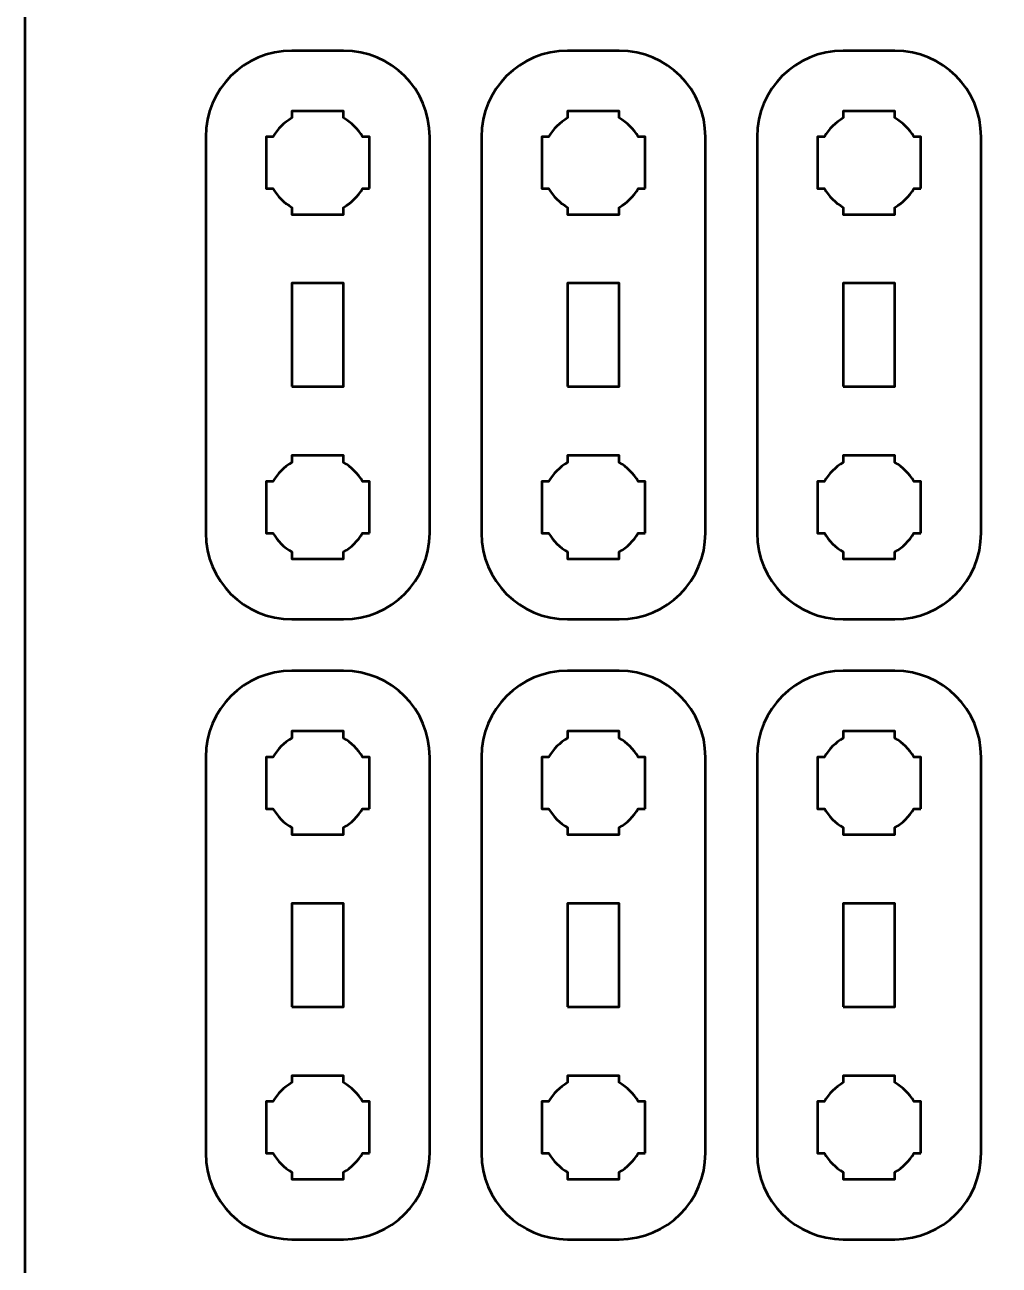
# Model space of a CAD drawing. Header units: centimetres. Extents: x -21 to 0, y -29.7 to 0.
# Drawn here: x -21 to -15.34, y -14.95 to -7.75 of the extents above; entities that cross this region are included whole.
import ezdxf

# ---------------------------------------------------------------- set-up
doc = ezdxf.new("R2010")
doc.units = ezdxf.units.CM
doc.header["$MEASUREMENT"] = 0
doc.layers.add('Layer 1', color=7, linetype='Continuous')

msp = doc.modelspace()

# ---------------------------------------------------------------- linework, layer by layer
at = {"layer": 'Layer 1', "color": 1, "lineweight": 53}
msp.add_open_spline([(-21.00003, -29.19995), (-21.00003, -29.19995), (-21.00003, -5.89992), (-21.00003, -5.89992), (-21.00003, -5.89992), (-21.00003, -5.81709), (-20.93286, -5.74992), (-20.85003, -5.74992), (-20.85003, -5.74992), (-20.7672, -5.74992), (-20.70003, -5.68275), (-20.70003, -5.59992), (-20.70003, -5.59992), (-20.70003, -5.51709), (-20.7672, -5.44992), (-20.85003, -5.44992), (-20.85003, -5.44992), (-20.93286, -5.44992), (-21.00003, -5.38275), (-21.00003, -5.29992), (-21.00003, -5.29992), (-21.00003, -5.21709), (-20.93286, -5.14992), (-20.85003, -5.14992), (-20.85003, -5.14992), (-20.7672, -5.14992), (-20.70003, -5.08275), (-20.70003, -4.99992), (-20.70003, -4.99992), (-20.70003, -4.91709), (-20.7672, -4.84992), (-20.85003, -4.84992), (-20.85003, -4.84992), (-20.93286, -4.84992), (-21.00003, -4.78275), (-21.00003, -4.69992), (-21.00003, -4.69992), (-21.00003, -4.61709), (-20.93286, -4.54992), (-20.85003, -4.54992), (-20.85003, -4.54992), (-20.7672, -4.54992), (-20.70003, -4.48275), (-20.70003, -4.39992), (-20.70003, -4.39992), (-20.70003, -4.31709), (-20.7672, -4.24992), (-20.85003, -4.24992), (-20.85003, -4.24992), (-20.93286, -4.24992), (-21.00003, -4.18275), (-21.00003, -4.09992), (-21.00003, -4.09992), (-21.00003, -4.01709), (-20.93286, -3.94992), (-20.85003, -3.94992), (-20.85003, -3.94992), (-20.7672, -3.94992), (-20.70003, -3.88275), (-20.70003, -3.79992), (-20.70003, -3.79992), (-20.70003, -3.71709), (-20.7672, -3.64992), (-20.85003, -3.64992), (-20.85003, -3.64992), (-20.93286, -3.64992), (-21.00003, -3.58275), (-21.00003, -3.49992), (-21.00003, -3.49992), (-21.00003, -3.41709), (-20.93286, -3.34992), (-20.85003, -3.34992), (-20.85003, -3.34992), (-20.7672, -3.34992), (-20.70003, -3.28275), (-20.70003, -3.19992), (-20.70003, -3.19992), (-20.70003, -3.11709), (-20.7672, -3.04992), (-20.85003, -3.04992), (-20.85003, -3.04992), (-20.93286, -3.04992), (-21.00003, -2.98275), (-21.00003, -2.89992), (-21.00003, -2.89992), (-21.00003, -2.81709), (-20.93286, -2.74992), (-20.85003, -2.74992), (-20.85003, -2.74992), (-20.7672, -2.74992), (-20.70003, -2.68275), (-20.70003, -2.59992), (-20.70003, -2.59992), (-20.70003, -2.51709), (-20.7672, -2.44992), (-20.85003, -2.44992), (-20.85003, -2.44992), (-20.93286, -2.44992), (-21.00003, -2.38275), (-21.00003, -2.29992), (-21.00003, -2.29992), (-21.00003, -2.21709), (-20.93286, -2.14992), (-20.85003, -2.14992), (-20.85003, -2.14992), (-20.7672, -2.14992), (-20.70003, -2.08275), (-20.70003, -1.99992), (-20.70003, -1.99992), (-20.70003, -1.91709), (-20.7672, -1.84992), (-20.85003, -1.84992), (-20.85003, -1.84992), (-20.93286, -1.84992), (-21.00003, -1.78275), (-21.00003, -1.69992), (-21.00003, -1.69992), (-21.00003, -1.61709), (-20.93286, -1.54992), (-20.85003, -1.54992), (-20.85003, -1.54992), (-20.7672, -1.54992), (-20.70003, -1.48275), (-20.70003, -1.39992), (-20.70003, -1.39992), (-20.70003, -1.31709), (-20.7672, -1.24992), (-20.85003, -1.24992), (-20.85003, -1.24992), (-20.93286, -1.24992), (-21.00003, -1.18275), (-21.00003, -1.09992), (-21.00003, -1.09992), (-21.00003, -1.09992), (-21.00003, -0.49992), (-21.00003, -0.49992), (-21.00003, -0.49992), (-21.00003, -0.22295), (-20.77694, 0.00004), (-20.49994, 0.00004), (-20.49994, 0.00004), (-20.49994, 0.00004), (-0.50008, 0.00004), (-0.50008, 0.00004), (-0.50008, 0.00004), (-0.22294, 0.00004), (0.00002, -0.22295), (0.00002, -0.49992), (0.00002, -0.49992), (0.00002, -0.49992), (0.00002, -29.19995), (0.00002, -29.19995), (0.00002, -29.19995), (0.00002, -29.47695), (-0.22294, -29.70004), (-0.50008, -29.70004), (-0.50008, -29.70004), (-0.50008, -29.70004), (-20.49994, -29.70004), (-20.49994, -29.70004), (-20.49994, -29.70004), (-20.77694, -29.70004), (-21.00003, -29.47695), (-21.00003, -29.19995)], degree=3, knots=[0, 0, 0, 0, 0.0243902, 0.0243902, 0.0243902, 0.0243902, 0.0487805, 0.0487805, 0.0487805, 0.0487805, 0.0731707, 0.0731707, 0.0731707, 0.0731707, 0.097561, 0.097561, 0.097561, 0.097561, 0.1219512, 0.1219512, 0.1219512, 0.1219512, 0.1463415, 0.1463415, 0.1463415, 0.1463415, 0.1707317, 0.1707317, 0.1707317, 0.1707317, 0.195122, 0.195122, 0.195122, 0.195122, 0.2195122, 0.2195122, 0.2195122, 0.2195122, 0.2439024, 0.2439024, 0.2439024, 0.2439024, 0.2682927, 0.2682927, 0.2682927, 0.2682927, 0.2926829, 0.2926829, 0.2926829, 0.2926829, 0.3170732, 0.3170732, 0.3170732, 0.3170732, 0.3414634, 0.3414634, 0.3414634, 0.3414634, 0.3658537, 0.3658537, 0.3658537, 0.3658537, 0.3902439, 0.3902439, 0.3902439, 0.3902439, 0.4146341, 0.4146341, 0.4146341, 0.4146341, 0.4390244, 0.4390244, 0.4390244, 0.4390244, 0.4634146, 0.4634146, 0.4634146, 0.4634146, 0.4878049, 0.4878049, 0.4878049, 0.4878049, 0.5121951, 0.5121951, 0.5121951, 0.5121951, 0.5365854, 0.5365854, 0.5365854, 0.5365854, 0.5609756, 0.5609756, 0.5609756, 0.5609756, 0.5853659, 0.5853659, 0.5853659, 0.5853659, 0.6097561, 0.6097561, 0.6097561, 0.6097561, 0.6341463, 0.6341463, 0.6341463, 0.6341463, 0.6585366, 0.6585366, 0.6585366, 0.6585366, 0.6829268, 0.6829268, 0.6829268, 0.6829268, 0.7073171, 0.7073171, 0.7073171, 0.7073171, 0.7317073, 0.7317073, 0.7317073, 0.7317073, 0.7560976, 0.7560976, 0.7560976, 0.7560976, 0.7804878, 0.7804878, 0.7804878, 0.7804878, 0.804878, 0.804878, 0.804878, 0.804878, 0.8292683, 0.8292683, 0.8292683, 0.8292683, 0.8536585, 0.8536585, 0.8536585, 0.8536585, 0.8780488, 0.8780488, 0.8780488, 0.8780488, 0.902439, 0.902439, 0.902439, 0.902439, 0.9268293, 0.9268293, 0.9268293, 0.9268293, 0.9512195, 0.9512195, 0.9512195, 0.9512195, 0.9756098, 0.9756098, 0.9756098, 0.9756098, 1, 1, 1, 1], dxfattribs=at)
at = {"layer": 'Layer 1', "color": 3, "lineweight": 53}
for points in [[(-19.95001, -10.69994), (-19.95001, -10.69994), (-19.95001, -8.40007), (-19.95001, -8.40007), (-19.95001, -8.40007), (-19.95001, -8.12293), (-19.72692, -7.89997), (-19.44992, -7.89997), (-19.44992, -7.89997), (-19.44992, -7.89997), (-19.14991, -7.89997), (-19.14991, -7.89997), (-19.14991, -7.89997), (-18.87295, -7.89997), (-18.64999, -8.12293), (-18.64999, -8.40007), (-18.64999, -8.40007), (-18.64999, -8.40007), (-18.64999, -10.69994), (-18.64999, -10.69994), (-18.64999, -10.69994), (-18.64999, -10.97694), (-18.87295, -11.20003), (-19.14991, -11.20003), (-19.14991, -11.20003), (-19.14991, -11.20003), (-19.44992, -11.20003), (-19.44992, -11.20003), (-19.44992, -11.20003), (-19.72692, -11.20003), (-19.95001, -10.97694), (-19.95001, -10.69994)], [(-18.35001, -10.69994), (-18.35001, -10.69994), (-18.35001, -8.40007), (-18.35001, -8.40007), (-18.35001, -8.40007), (-18.35001, -8.12293), (-18.12692, -7.89997), (-17.84992, -7.89997), (-17.84992, -7.89997), (-17.84992, -7.89997), (-17.54991, -7.89997), (-17.54991, -7.89997), (-17.54991, -7.89997), (-17.27295, -7.89997), (-17.04999, -8.12293), (-17.04999, -8.40007), (-17.04999, -8.40007), (-17.04999, -8.40007), (-17.04999, -10.69994), (-17.04999, -10.69994), (-17.04999, -10.69994), (-17.04999, -10.97694), (-17.27295, -11.20003), (-17.54991, -11.20003), (-17.54991, -11.20003), (-17.54991, -11.20003), (-17.84992, -11.20003), (-17.84992, -11.20003), (-17.84992, -11.20003), (-18.12692, -11.20003), (-18.35001, -10.97694), (-18.35001, -10.69994)], [(-16.75001, -10.69994), (-16.75001, -10.69994), (-16.75001, -8.40007), (-16.75001, -8.40007), (-16.75001, -8.40007), (-16.75001, -8.12293), (-16.52692, -7.89997), (-16.24992, -7.89997), (-16.24992, -7.89997), (-16.24992, -7.89997), (-15.94991, -7.89997), (-15.94991, -7.89997), (-15.94991, -7.89997), (-15.67295, -7.89997), (-15.44999, -8.12293), (-15.44999, -8.40007), (-15.44999, -8.40007), (-15.44999, -8.40007), (-15.44999, -10.69994), (-15.44999, -10.69994), (-15.44999, -10.69994), (-15.44999, -10.97694), (-15.67295, -11.20003), (-15.94991, -11.20003), (-15.94991, -11.20003), (-15.94991, -11.20003), (-16.24992, -11.20003), (-16.24992, -11.20003), (-16.24992, -11.20003), (-16.52692, -11.20003), (-16.75001, -10.97694), (-16.75001, -10.69994)], [(-19.95001, -14.29994), (-19.95001, -14.29994), (-19.95001, -12.00007), (-19.95001, -12.00007), (-19.95001, -12.00007), (-19.95001, -11.72293), (-19.72692, -11.49997), (-19.44992, -11.49997), (-19.44992, -11.49997), (-19.44992, -11.49997), (-19.14991, -11.49997), (-19.14991, -11.49997), (-19.14991, -11.49997), (-18.87295, -11.49997), (-18.64999, -11.72293), (-18.64999, -12.00007), (-18.64999, -12.00007), (-18.64999, -12.00007), (-18.64999, -14.29994), (-18.64999, -14.29994), (-18.64999, -14.29994), (-18.64999, -14.57694), (-18.87295, -14.80003), (-19.14991, -14.80003), (-19.14991, -14.80003), (-19.14991, -14.80003), (-19.44992, -14.80003), (-19.44992, -14.80003), (-19.44992, -14.80003), (-19.72692, -14.80003), (-19.95001, -14.57694), (-19.95001, -14.29994)], [(-18.35001, -14.29994), (-18.35001, -14.29994), (-18.35001, -12.00007), (-18.35001, -12.00007), (-18.35001, -12.00007), (-18.35001, -11.72293), (-18.12692, -11.49997), (-17.84992, -11.49997), (-17.84992, -11.49997), (-17.84992, -11.49997), (-17.54991, -11.49997), (-17.54991, -11.49997), (-17.54991, -11.49997), (-17.27295, -11.49997), (-17.04999, -11.72293), (-17.04999, -12.00007), (-17.04999, -12.00007), (-17.04999, -12.00007), (-17.04999, -14.29994), (-17.04999, -14.29994), (-17.04999, -14.29994), (-17.04999, -14.57694), (-17.27295, -14.80003), (-17.54991, -14.80003), (-17.54991, -14.80003), (-17.54991, -14.80003), (-17.84992, -14.80003), (-17.84992, -14.80003), (-17.84992, -14.80003), (-18.12692, -14.80003), (-18.35001, -14.57694), (-18.35001, -14.29994)], [(-16.75001, -14.29994), (-16.75001, -14.29994), (-16.75001, -12.00007), (-16.75001, -12.00007), (-16.75001, -12.00007), (-16.75001, -11.72293), (-16.52692, -11.49997), (-16.24992, -11.49997), (-16.24992, -11.49997), (-16.24992, -11.49997), (-15.94991, -11.49997), (-15.94991, -11.49997), (-15.94991, -11.49997), (-15.67295, -11.49997), (-15.44999, -11.72293), (-15.44999, -12.00007), (-15.44999, -12.00007), (-15.44999, -12.00007), (-15.44999, -14.29994), (-15.44999, -14.29994), (-15.44999, -14.29994), (-15.44999, -14.57694), (-15.67295, -14.80003), (-15.94991, -14.80003), (-15.94991, -14.80003), (-15.94991, -14.80003), (-16.24992, -14.80003), (-16.24992, -14.80003), (-16.24992, -14.80003), (-16.52692, -14.80003), (-16.75001, -14.57694), (-16.75001, -14.29994)]]:
    msp.add_open_spline(points, degree=3, knots=[0, 0, 0, 0, 0.125, 0.125, 0.125, 0.125, 0.25, 0.25, 0.25, 0.25, 0.375, 0.375, 0.375, 0.375, 0.5, 0.5, 0.5, 0.5, 0.625, 0.625, 0.625, 0.625, 0.75, 0.75, 0.75, 0.75, 0.875, 0.875, 0.875, 0.875, 1, 1, 1, 1], dxfattribs=at)
at = {"layer": 'Layer 1', "lineweight": 53}
for points, knots in [([(-18.99998, -8.7), (-18.99998, -8.7), (-19.04009, -8.7), (-19.04009, -8.7), (-19.04009, -8.7), (-19.06641, -8.74548), (-19.10444, -8.78351), (-19.14991, -8.80982), (-19.14991, -8.80982), (-19.14991, -8.80982), (-19.14991, -8.84993), (-19.14991, -8.84993), (-19.14991, -8.84993), (-19.14991, -8.84993), (-19.29999, -8.84993), (-19.29999, -8.84993), (-19.29999, -8.84993), (-19.29999, -8.84993), (-19.44992, -8.84993), (-19.44992, -8.84993), (-19.44992, -8.84993), (-19.44992, -8.84993), (-19.44992, -8.80982), (-19.44992, -8.80982), (-19.44992, -8.80982), (-19.49553, -8.78351), (-19.53345, -8.74548), (-19.55977, -8.7), (-19.55977, -8.7), (-19.55977, -8.7), (-19.59999, -8.7), (-19.59999, -8.7), (-19.59999, -8.7), (-19.59999, -8.7), (-19.59999, -8.54993), (-19.59999, -8.54993), (-19.59999, -8.54993), (-19.59999, -8.54993), (-19.59999, -8.4), (-19.59999, -8.4), (-19.59999, -8.4), (-19.59999, -8.4), (-19.55977, -8.4), (-19.55977, -8.4), (-19.55977, -8.4), (-19.53345, -8.35453), (-19.49553, -8.3165), (-19.44992, -8.29018), (-19.44992, -8.29018), (-19.44992, -8.29018), (-19.44992, -8.24993), (-19.44992, -8.24993), (-19.44992, -8.24993), (-19.44992, -8.24993), (-19.29999, -8.24993), (-19.29999, -8.24993), (-19.29999, -8.24993), (-19.29999, -8.24993), (-19.14991, -8.24993), (-19.14991, -8.24993), (-19.14991, -8.24993), (-19.14991, -8.24993), (-19.14991, -8.29018), (-19.14991, -8.29018), (-19.14991, -8.29018), (-19.10444, -8.3165), (-19.06641, -8.35453), (-19.04009, -8.4), (-19.04009, -8.4), (-19.04009, -8.4), (-18.99998, -8.4), (-18.99998, -8.4), (-18.99998, -8.4), (-18.99998, -8.4), (-18.99998, -8.54993), (-18.99998, -8.54993), (-18.99998, -8.54993), (-18.99998, -8.54993), (-18.99998, -8.7), (-18.99998, -8.7)], [0, 0, 0, 0, 0.05, 0.05, 0.05, 0.05, 0.1, 0.1, 0.1, 0.1, 0.15, 0.15, 0.15, 0.15, 0.2, 0.2, 0.2, 0.2, 0.25, 0.25, 0.25, 0.25, 0.3, 0.3, 0.3, 0.3, 0.35, 0.35, 0.35, 0.35, 0.4, 0.4, 0.4, 0.4, 0.45, 0.45, 0.45, 0.45, 0.5, 0.5, 0.5, 0.5, 0.55, 0.55, 0.55, 0.55, 0.6, 0.6, 0.6, 0.6, 0.65, 0.65, 0.65, 0.65, 0.7, 0.7, 0.7, 0.7, 0.75, 0.75, 0.75, 0.75, 0.8, 0.8, 0.8, 0.8, 0.85, 0.85, 0.85, 0.85, 0.9, 0.9, 0.9, 0.9, 0.95, 0.95, 0.95, 0.95, 1, 1, 1, 1]), ([(-17.39998, -8.7), (-17.39998, -8.7), (-17.44009, -8.7), (-17.44009, -8.7), (-17.44009, -8.7), (-17.46641, -8.74548), (-17.50444, -8.78351), (-17.54991, -8.80982), (-17.54991, -8.80982), (-17.54991, -8.80982), (-17.54991, -8.84993), (-17.54991, -8.84993), (-17.54991, -8.84993), (-17.54991, -8.84993), (-17.69999, -8.84993), (-17.69999, -8.84993), (-17.69999, -8.84993), (-17.69999, -8.84993), (-17.84992, -8.84993), (-17.84992, -8.84993), (-17.84992, -8.84993), (-17.84992, -8.84993), (-17.84992, -8.80982), (-17.84992, -8.80982), (-17.84992, -8.80982), (-17.89553, -8.78351), (-17.93345, -8.74548), (-17.95977, -8.7), (-17.95977, -8.7), (-17.95977, -8.7), (-17.99999, -8.7), (-17.99999, -8.7), (-17.99999, -8.7), (-17.99999, -8.7), (-17.99999, -8.54993), (-17.99999, -8.54993), (-17.99999, -8.54993), (-17.99999, -8.54993), (-17.99999, -8.4), (-17.99999, -8.4), (-17.99999, -8.4), (-17.99999, -8.4), (-17.95977, -8.4), (-17.95977, -8.4), (-17.95977, -8.4), (-17.93345, -8.35453), (-17.89553, -8.3165), (-17.84992, -8.29018), (-17.84992, -8.29018), (-17.84992, -8.29018), (-17.84992, -8.24993), (-17.84992, -8.24993), (-17.84992, -8.24993), (-17.84992, -8.24993), (-17.69999, -8.24993), (-17.69999, -8.24993), (-17.69999, -8.24993), (-17.69999, -8.24993), (-17.54991, -8.24993), (-17.54991, -8.24993), (-17.54991, -8.24993), (-17.54991, -8.24993), (-17.54991, -8.29018), (-17.54991, -8.29018), (-17.54991, -8.29018), (-17.50444, -8.3165), (-17.46641, -8.35453), (-17.44009, -8.4), (-17.44009, -8.4), (-17.44009, -8.4), (-17.39998, -8.4), (-17.39998, -8.4), (-17.39998, -8.4), (-17.39998, -8.4), (-17.39998, -8.54993), (-17.39998, -8.54993), (-17.39998, -8.54993), (-17.39998, -8.54993), (-17.39998, -8.7), (-17.39998, -8.7)], [0, 0, 0, 0, 0.05, 0.05, 0.05, 0.05, 0.1, 0.1, 0.1, 0.1, 0.15, 0.15, 0.15, 0.15, 0.2, 0.2, 0.2, 0.2, 0.25, 0.25, 0.25, 0.25, 0.3, 0.3, 0.3, 0.3, 0.35, 0.35, 0.35, 0.35, 0.4, 0.4, 0.4, 0.4, 0.45, 0.45, 0.45, 0.45, 0.5, 0.5, 0.5, 0.5, 0.55, 0.55, 0.55, 0.55, 0.6, 0.6, 0.6, 0.6, 0.65, 0.65, 0.65, 0.65, 0.7, 0.7, 0.7, 0.7, 0.75, 0.75, 0.75, 0.75, 0.8, 0.8, 0.8, 0.8, 0.85, 0.85, 0.85, 0.85, 0.9, 0.9, 0.9, 0.9, 0.95, 0.95, 0.95, 0.95, 1, 1, 1, 1]), ([(-15.79998, -8.7), (-15.79998, -8.7), (-15.84009, -8.7), (-15.84009, -8.7), (-15.84009, -8.7), (-15.86641, -8.74548), (-15.90444, -8.78351), (-15.94991, -8.80982), (-15.94991, -8.80982), (-15.94991, -8.80982), (-15.94991, -8.84993), (-15.94991, -8.84993), (-15.94991, -8.84993), (-15.94991, -8.84993), (-16.09999, -8.84993), (-16.09999, -8.84993), (-16.09999, -8.84993), (-16.09999, -8.84993), (-16.24992, -8.84993), (-16.24992, -8.84993), (-16.24992, -8.84993), (-16.24992, -8.84993), (-16.24992, -8.80982), (-16.24992, -8.80982), (-16.24992, -8.80982), (-16.29553, -8.78351), (-16.33345, -8.74548), (-16.35977, -8.7), (-16.35977, -8.7), (-16.35977, -8.7), (-16.39999, -8.7), (-16.39999, -8.7), (-16.39999, -8.7), (-16.39999, -8.7), (-16.39999, -8.54993), (-16.39999, -8.54993), (-16.39999, -8.54993), (-16.39999, -8.54993), (-16.39999, -8.4), (-16.39999, -8.4), (-16.39999, -8.4), (-16.39999, -8.4), (-16.35977, -8.4), (-16.35977, -8.4), (-16.35977, -8.4), (-16.33345, -8.35453), (-16.29553, -8.3165), (-16.24992, -8.29018), (-16.24992, -8.29018), (-16.24992, -8.29018), (-16.24992, -8.24993), (-16.24992, -8.24993), (-16.24992, -8.24993), (-16.24992, -8.24993), (-16.09999, -8.24993), (-16.09999, -8.24993), (-16.09999, -8.24993), (-16.09999, -8.24993), (-15.94991, -8.24993), (-15.94991, -8.24993), (-15.94991, -8.24993), (-15.94991, -8.24993), (-15.94991, -8.29018), (-15.94991, -8.29018), (-15.94991, -8.29018), (-15.90444, -8.3165), (-15.86641, -8.35453), (-15.84009, -8.4), (-15.84009, -8.4), (-15.84009, -8.4), (-15.79998, -8.4), (-15.79998, -8.4), (-15.79998, -8.4), (-15.79998, -8.4), (-15.79998, -8.54993), (-15.79998, -8.54993), (-15.79998, -8.54993), (-15.79998, -8.54993), (-15.79998, -8.7), (-15.79998, -8.7)], [0, 0, 0, 0, 0.05, 0.05, 0.05, 0.05, 0.1, 0.1, 0.1, 0.1, 0.15, 0.15, 0.15, 0.15, 0.2, 0.2, 0.2, 0.2, 0.25, 0.25, 0.25, 0.25, 0.3, 0.3, 0.3, 0.3, 0.35, 0.35, 0.35, 0.35, 0.4, 0.4, 0.4, 0.4, 0.45, 0.45, 0.45, 0.45, 0.5, 0.5, 0.5, 0.5, 0.55, 0.55, 0.55, 0.55, 0.6, 0.6, 0.6, 0.6, 0.65, 0.65, 0.65, 0.65, 0.7, 0.7, 0.7, 0.7, 0.75, 0.75, 0.75, 0.75, 0.8, 0.8, 0.8, 0.8, 0.85, 0.85, 0.85, 0.85, 0.9, 0.9, 0.9, 0.9, 0.95, 0.95, 0.95, 0.95, 1, 1, 1, 1]), ([(-19.44992, -9.84999), (-19.44992, -9.84999), (-19.44992, -9.24998), (-19.44992, -9.24998), (-19.44992, -9.24998), (-19.44992, -9.24998), (-19.14991, -9.24998), (-19.14991, -9.24998), (-19.14991, -9.24998), (-19.14991, -9.24998), (-19.14991, -9.84999), (-19.14991, -9.84999), (-19.14991, -9.84999), (-19.14991, -9.84999), (-19.44992, -9.84999), (-19.44992, -9.84999)], [0, 0, 0, 0, 0.25, 0.25, 0.25, 0.25, 0.5, 0.5, 0.5, 0.5, 0.75, 0.75, 0.75, 0.75, 1, 1, 1, 1]), ([(-17.84992, -9.84999), (-17.84992, -9.84999), (-17.84992, -9.24998), (-17.84992, -9.24998), (-17.84992, -9.24998), (-17.84992, -9.24998), (-17.54991, -9.24998), (-17.54991, -9.24998), (-17.54991, -9.24998), (-17.54991, -9.24998), (-17.54991, -9.84999), (-17.54991, -9.84999), (-17.54991, -9.84999), (-17.54991, -9.84999), (-17.84992, -9.84999), (-17.84992, -9.84999)], [0, 0, 0, 0, 0.25, 0.25, 0.25, 0.25, 0.5, 0.5, 0.5, 0.5, 0.75, 0.75, 0.75, 0.75, 1, 1, 1, 1]), ([(-16.24992, -9.84999), (-16.24992, -9.84999), (-16.24992, -9.24998), (-16.24992, -9.24998), (-16.24992, -9.24998), (-16.24992, -9.24998), (-15.94991, -9.24998), (-15.94991, -9.24998), (-15.94991, -9.24998), (-15.94991, -9.24998), (-15.94991, -9.84999), (-15.94991, -9.84999), (-15.94991, -9.84999), (-15.94991, -9.84999), (-16.24992, -9.84999), (-16.24992, -9.84999)], [0, 0, 0, 0, 0.25, 0.25, 0.25, 0.25, 0.5, 0.5, 0.5, 0.5, 0.75, 0.75, 0.75, 0.75, 1, 1, 1, 1]), ([(-18.99998, -10.69994), (-18.99998, -10.69994), (-19.04009, -10.69994), (-19.04009, -10.69994), (-19.04009, -10.69994), (-19.06641, -10.74555), (-19.10444, -10.78347), (-19.14991, -10.80979), (-19.14991, -10.80979), (-19.14991, -10.80979), (-19.14991, -10.85001), (-19.14991, -10.85001), (-19.14991, -10.85001), (-19.14991, -10.85001), (-19.29999, -10.85001), (-19.29999, -10.85001), (-19.29999, -10.85001), (-19.29999, -10.85001), (-19.44992, -10.85001), (-19.44992, -10.85001), (-19.44992, -10.85001), (-19.44992, -10.85001), (-19.44992, -10.80979), (-19.44992, -10.80979), (-19.44992, -10.80979), (-19.49553, -10.78347), (-19.53345, -10.74555), (-19.55977, -10.69994), (-19.55977, -10.69994), (-19.55977, -10.69994), (-19.59999, -10.69994), (-19.59999, -10.69994), (-19.59999, -10.69994), (-19.59999, -10.69994), (-19.59999, -10.55001), (-19.59999, -10.55001), (-19.59999, -10.55001), (-19.59999, -10.55001), (-19.59999, -10.39993), (-19.59999, -10.39993), (-19.59999, -10.39993), (-19.59999, -10.39993), (-19.55977, -10.39993), (-19.55977, -10.39993), (-19.55977, -10.39993), (-19.53345, -10.35446), (-19.49553, -10.31643), (-19.44992, -10.29011), (-19.44992, -10.29011), (-19.44992, -10.29011), (-19.44992, -10.25), (-19.44992, -10.25), (-19.44992, -10.25), (-19.44992, -10.25), (-19.29999, -10.25), (-19.29999, -10.25), (-19.29999, -10.25), (-19.29999, -10.25), (-19.14991, -10.25), (-19.14991, -10.25), (-19.14991, -10.25), (-19.14991, -10.25), (-19.14991, -10.29011), (-19.14991, -10.29011), (-19.14991, -10.29011), (-19.10444, -10.31643), (-19.06641, -10.35446), (-19.04009, -10.39993), (-19.04009, -10.39993), (-19.04009, -10.39993), (-18.99998, -10.39993), (-18.99998, -10.39993), (-18.99998, -10.39993), (-18.99998, -10.39993), (-18.99998, -10.55001), (-18.99998, -10.55001), (-18.99998, -10.55001), (-18.99998, -10.55001), (-18.99998, -10.69994), (-18.99998, -10.69994)], [0, 0, 0, 0, 0.05, 0.05, 0.05, 0.05, 0.1, 0.1, 0.1, 0.1, 0.15, 0.15, 0.15, 0.15, 0.2, 0.2, 0.2, 0.2, 0.25, 0.25, 0.25, 0.25, 0.3, 0.3, 0.3, 0.3, 0.35, 0.35, 0.35, 0.35, 0.4, 0.4, 0.4, 0.4, 0.45, 0.45, 0.45, 0.45, 0.5, 0.5, 0.5, 0.5, 0.55, 0.55, 0.55, 0.55, 0.6, 0.6, 0.6, 0.6, 0.65, 0.65, 0.65, 0.65, 0.7, 0.7, 0.7, 0.7, 0.75, 0.75, 0.75, 0.75, 0.8, 0.8, 0.8, 0.8, 0.85, 0.85, 0.85, 0.85, 0.9, 0.9, 0.9, 0.9, 0.95, 0.95, 0.95, 0.95, 1, 1, 1, 1]), ([(-17.39998, -10.69994), (-17.39998, -10.69994), (-17.44009, -10.69994), (-17.44009, -10.69994), (-17.44009, -10.69994), (-17.46641, -10.74555), (-17.50444, -10.78347), (-17.54991, -10.80979), (-17.54991, -10.80979), (-17.54991, -10.80979), (-17.54991, -10.85001), (-17.54991, -10.85001), (-17.54991, -10.85001), (-17.54991, -10.85001), (-17.69999, -10.85001), (-17.69999, -10.85001), (-17.69999, -10.85001), (-17.69999, -10.85001), (-17.84992, -10.85001), (-17.84992, -10.85001), (-17.84992, -10.85001), (-17.84992, -10.85001), (-17.84992, -10.80979), (-17.84992, -10.80979), (-17.84992, -10.80979), (-17.89553, -10.78347), (-17.93345, -10.74555), (-17.95977, -10.69994), (-17.95977, -10.69994), (-17.95977, -10.69994), (-17.99999, -10.69994), (-17.99999, -10.69994), (-17.99999, -10.69994), (-17.99999, -10.69994), (-17.99999, -10.55001), (-17.99999, -10.55001), (-17.99999, -10.55001), (-17.99999, -10.55001), (-17.99999, -10.39993), (-17.99999, -10.39993), (-17.99999, -10.39993), (-17.99999, -10.39993), (-17.95977, -10.39993), (-17.95977, -10.39993), (-17.95977, -10.39993), (-17.93345, -10.35446), (-17.89553, -10.31643), (-17.84992, -10.29011), (-17.84992, -10.29011), (-17.84992, -10.29011), (-17.84992, -10.25), (-17.84992, -10.25), (-17.84992, -10.25), (-17.84992, -10.25), (-17.69999, -10.25), (-17.69999, -10.25), (-17.69999, -10.25), (-17.69999, -10.25), (-17.54991, -10.25), (-17.54991, -10.25), (-17.54991, -10.25), (-17.54991, -10.25), (-17.54991, -10.29011), (-17.54991, -10.29011), (-17.54991, -10.29011), (-17.50444, -10.31643), (-17.46641, -10.35446), (-17.44009, -10.39993), (-17.44009, -10.39993), (-17.44009, -10.39993), (-17.39998, -10.39993), (-17.39998, -10.39993), (-17.39998, -10.39993), (-17.39998, -10.39993), (-17.39998, -10.55001), (-17.39998, -10.55001), (-17.39998, -10.55001), (-17.39998, -10.55001), (-17.39998, -10.69994), (-17.39998, -10.69994)], [0, 0, 0, 0, 0.05, 0.05, 0.05, 0.05, 0.1, 0.1, 0.1, 0.1, 0.15, 0.15, 0.15, 0.15, 0.2, 0.2, 0.2, 0.2, 0.25, 0.25, 0.25, 0.25, 0.3, 0.3, 0.3, 0.3, 0.35, 0.35, 0.35, 0.35, 0.4, 0.4, 0.4, 0.4, 0.45, 0.45, 0.45, 0.45, 0.5, 0.5, 0.5, 0.5, 0.55, 0.55, 0.55, 0.55, 0.6, 0.6, 0.6, 0.6, 0.65, 0.65, 0.65, 0.65, 0.7, 0.7, 0.7, 0.7, 0.75, 0.75, 0.75, 0.75, 0.8, 0.8, 0.8, 0.8, 0.85, 0.85, 0.85, 0.85, 0.9, 0.9, 0.9, 0.9, 0.95, 0.95, 0.95, 0.95, 1, 1, 1, 1]), ([(-15.79998, -10.69994), (-15.79998, -10.69994), (-15.84009, -10.69994), (-15.84009, -10.69994), (-15.84009, -10.69994), (-15.86641, -10.74555), (-15.90444, -10.78347), (-15.94991, -10.80979), (-15.94991, -10.80979), (-15.94991, -10.80979), (-15.94991, -10.85001), (-15.94991, -10.85001), (-15.94991, -10.85001), (-15.94991, -10.85001), (-16.09999, -10.85001), (-16.09999, -10.85001), (-16.09999, -10.85001), (-16.09999, -10.85001), (-16.24992, -10.85001), (-16.24992, -10.85001), (-16.24992, -10.85001), (-16.24992, -10.85001), (-16.24992, -10.80979), (-16.24992, -10.80979), (-16.24992, -10.80979), (-16.29553, -10.78347), (-16.33345, -10.74555), (-16.35977, -10.69994), (-16.35977, -10.69994), (-16.35977, -10.69994), (-16.39999, -10.69994), (-16.39999, -10.69994), (-16.39999, -10.69994), (-16.39999, -10.69994), (-16.39999, -10.55001), (-16.39999, -10.55001), (-16.39999, -10.55001), (-16.39999, -10.55001), (-16.39999, -10.39993), (-16.39999, -10.39993), (-16.39999, -10.39993), (-16.39999, -10.39993), (-16.35977, -10.39993), (-16.35977, -10.39993), (-16.35977, -10.39993), (-16.33345, -10.35446), (-16.29553, -10.31643), (-16.24992, -10.29011), (-16.24992, -10.29011), (-16.24992, -10.29011), (-16.24992, -10.25), (-16.24992, -10.25), (-16.24992, -10.25), (-16.24992, -10.25), (-16.09999, -10.25), (-16.09999, -10.25), (-16.09999, -10.25), (-16.09999, -10.25), (-15.94991, -10.25), (-15.94991, -10.25), (-15.94991, -10.25), (-15.94991, -10.25), (-15.94991, -10.29011), (-15.94991, -10.29011), (-15.94991, -10.29011), (-15.90444, -10.31643), (-15.86641, -10.35446), (-15.84009, -10.39993), (-15.84009, -10.39993), (-15.84009, -10.39993), (-15.79998, -10.39993), (-15.79998, -10.39993), (-15.79998, -10.39993), (-15.79998, -10.39993), (-15.79998, -10.55001), (-15.79998, -10.55001), (-15.79998, -10.55001), (-15.79998, -10.55001), (-15.79998, -10.69994), (-15.79998, -10.69994)], [0, 0, 0, 0, 0.05, 0.05, 0.05, 0.05, 0.1, 0.1, 0.1, 0.1, 0.15, 0.15, 0.15, 0.15, 0.2, 0.2, 0.2, 0.2, 0.25, 0.25, 0.25, 0.25, 0.3, 0.3, 0.3, 0.3, 0.35, 0.35, 0.35, 0.35, 0.4, 0.4, 0.4, 0.4, 0.45, 0.45, 0.45, 0.45, 0.5, 0.5, 0.5, 0.5, 0.55, 0.55, 0.55, 0.55, 0.6, 0.6, 0.6, 0.6, 0.65, 0.65, 0.65, 0.65, 0.7, 0.7, 0.7, 0.7, 0.75, 0.75, 0.75, 0.75, 0.8, 0.8, 0.8, 0.8, 0.85, 0.85, 0.85, 0.85, 0.9, 0.9, 0.9, 0.9, 0.95, 0.95, 0.95, 0.95, 1, 1, 1, 1]), ([(-18.99998, -12.3), (-18.99998, -12.3), (-19.04009, -12.3), (-19.04009, -12.3), (-19.04009, -12.3), (-19.06641, -12.34548), (-19.10444, -12.38351), (-19.14991, -12.40982), (-19.14991, -12.40982), (-19.14991, -12.40982), (-19.14991, -12.44993), (-19.14991, -12.44993), (-19.14991, -12.44993), (-19.14991, -12.44993), (-19.29999, -12.44993), (-19.29999, -12.44993), (-19.29999, -12.44993), (-19.29999, -12.44993), (-19.44992, -12.44993), (-19.44992, -12.44993), (-19.44992, -12.44993), (-19.44992, -12.44993), (-19.44992, -12.40982), (-19.44992, -12.40982), (-19.44992, -12.40982), (-19.49553, -12.38351), (-19.53345, -12.34548), (-19.55977, -12.3), (-19.55977, -12.3), (-19.55977, -12.3), (-19.59999, -12.3), (-19.59999, -12.3), (-19.59999, -12.3), (-19.59999, -12.3), (-19.59999, -12.14993), (-19.59999, -12.14993), (-19.59999, -12.14993), (-19.59999, -12.14993), (-19.59999, -12), (-19.59999, -12), (-19.59999, -12), (-19.59999, -12), (-19.55977, -12), (-19.55977, -12), (-19.55977, -12), (-19.53345, -11.95453), (-19.49553, -11.9165), (-19.44992, -11.89018), (-19.44992, -11.89018), (-19.44992, -11.89018), (-19.44992, -11.84993), (-19.44992, -11.84993), (-19.44992, -11.84993), (-19.44992, -11.84993), (-19.29999, -11.84993), (-19.29999, -11.84993), (-19.29999, -11.84993), (-19.29999, -11.84993), (-19.14991, -11.84993), (-19.14991, -11.84993), (-19.14991, -11.84993), (-19.14991, -11.84993), (-19.14991, -11.89018), (-19.14991, -11.89018), (-19.14991, -11.89018), (-19.10444, -11.9165), (-19.06641, -11.95453), (-19.04009, -12), (-19.04009, -12), (-19.04009, -12), (-18.99998, -12), (-18.99998, -12), (-18.99998, -12), (-18.99998, -12), (-18.99998, -12.14993), (-18.99998, -12.14993), (-18.99998, -12.14993), (-18.99998, -12.14993), (-18.99998, -12.3), (-18.99998, -12.3)], [0, 0, 0, 0, 0.05, 0.05, 0.05, 0.05, 0.1, 0.1, 0.1, 0.1, 0.15, 0.15, 0.15, 0.15, 0.2, 0.2, 0.2, 0.2, 0.25, 0.25, 0.25, 0.25, 0.3, 0.3, 0.3, 0.3, 0.35, 0.35, 0.35, 0.35, 0.4, 0.4, 0.4, 0.4, 0.45, 0.45, 0.45, 0.45, 0.5, 0.5, 0.5, 0.5, 0.55, 0.55, 0.55, 0.55, 0.6, 0.6, 0.6, 0.6, 0.65, 0.65, 0.65, 0.65, 0.7, 0.7, 0.7, 0.7, 0.75, 0.75, 0.75, 0.75, 0.8, 0.8, 0.8, 0.8, 0.85, 0.85, 0.85, 0.85, 0.9, 0.9, 0.9, 0.9, 0.95, 0.95, 0.95, 0.95, 1, 1, 1, 1]), ([(-17.39998, -12.3), (-17.39998, -12.3), (-17.44009, -12.3), (-17.44009, -12.3), (-17.44009, -12.3), (-17.46641, -12.34548), (-17.50444, -12.38351), (-17.54991, -12.40982), (-17.54991, -12.40982), (-17.54991, -12.40982), (-17.54991, -12.44993), (-17.54991, -12.44993), (-17.54991, -12.44993), (-17.54991, -12.44993), (-17.69999, -12.44993), (-17.69999, -12.44993), (-17.69999, -12.44993), (-17.69999, -12.44993), (-17.84992, -12.44993), (-17.84992, -12.44993), (-17.84992, -12.44993), (-17.84992, -12.44993), (-17.84992, -12.40982), (-17.84992, -12.40982), (-17.84992, -12.40982), (-17.89553, -12.38351), (-17.93345, -12.34548), (-17.95977, -12.3), (-17.95977, -12.3), (-17.95977, -12.3), (-17.99999, -12.3), (-17.99999, -12.3), (-17.99999, -12.3), (-17.99999, -12.3), (-17.99999, -12.14993), (-17.99999, -12.14993), (-17.99999, -12.14993), (-17.99999, -12.14993), (-17.99999, -12), (-17.99999, -12), (-17.99999, -12), (-17.99999, -12), (-17.95977, -12), (-17.95977, -12), (-17.95977, -12), (-17.93345, -11.95453), (-17.89553, -11.9165), (-17.84992, -11.89018), (-17.84992, -11.89018), (-17.84992, -11.89018), (-17.84992, -11.84993), (-17.84992, -11.84993), (-17.84992, -11.84993), (-17.84992, -11.84993), (-17.69999, -11.84993), (-17.69999, -11.84993), (-17.69999, -11.84993), (-17.69999, -11.84993), (-17.54991, -11.84993), (-17.54991, -11.84993), (-17.54991, -11.84993), (-17.54991, -11.84993), (-17.54991, -11.89018), (-17.54991, -11.89018), (-17.54991, -11.89018), (-17.50444, -11.9165), (-17.46641, -11.95453), (-17.44009, -12), (-17.44009, -12), (-17.44009, -12), (-17.39998, -12), (-17.39998, -12), (-17.39998, -12), (-17.39998, -12), (-17.39998, -12.14993), (-17.39998, -12.14993), (-17.39998, -12.14993), (-17.39998, -12.14993), (-17.39998, -12.3), (-17.39998, -12.3)], [0, 0, 0, 0, 0.05, 0.05, 0.05, 0.05, 0.1, 0.1, 0.1, 0.1, 0.15, 0.15, 0.15, 0.15, 0.2, 0.2, 0.2, 0.2, 0.25, 0.25, 0.25, 0.25, 0.3, 0.3, 0.3, 0.3, 0.35, 0.35, 0.35, 0.35, 0.4, 0.4, 0.4, 0.4, 0.45, 0.45, 0.45, 0.45, 0.5, 0.5, 0.5, 0.5, 0.55, 0.55, 0.55, 0.55, 0.6, 0.6, 0.6, 0.6, 0.65, 0.65, 0.65, 0.65, 0.7, 0.7, 0.7, 0.7, 0.75, 0.75, 0.75, 0.75, 0.8, 0.8, 0.8, 0.8, 0.85, 0.85, 0.85, 0.85, 0.9, 0.9, 0.9, 0.9, 0.95, 0.95, 0.95, 0.95, 1, 1, 1, 1]), ([(-15.79998, -12.3), (-15.79998, -12.3), (-15.84009, -12.3), (-15.84009, -12.3), (-15.84009, -12.3), (-15.86641, -12.34548), (-15.90444, -12.38351), (-15.94991, -12.40982), (-15.94991, -12.40982), (-15.94991, -12.40982), (-15.94991, -12.44993), (-15.94991, -12.44993), (-15.94991, -12.44993), (-15.94991, -12.44993), (-16.09999, -12.44993), (-16.09999, -12.44993), (-16.09999, -12.44993), (-16.09999, -12.44993), (-16.24992, -12.44993), (-16.24992, -12.44993), (-16.24992, -12.44993), (-16.24992, -12.44993), (-16.24992, -12.40982), (-16.24992, -12.40982), (-16.24992, -12.40982), (-16.29553, -12.38351), (-16.33345, -12.34548), (-16.35977, -12.3), (-16.35977, -12.3), (-16.35977, -12.3), (-16.39999, -12.3), (-16.39999, -12.3), (-16.39999, -12.3), (-16.39999, -12.3), (-16.39999, -12.14993), (-16.39999, -12.14993), (-16.39999, -12.14993), (-16.39999, -12.14993), (-16.39999, -12), (-16.39999, -12), (-16.39999, -12), (-16.39999, -12), (-16.35977, -12), (-16.35977, -12), (-16.35977, -12), (-16.33345, -11.95453), (-16.29553, -11.9165), (-16.24992, -11.89018), (-16.24992, -11.89018), (-16.24992, -11.89018), (-16.24992, -11.84993), (-16.24992, -11.84993), (-16.24992, -11.84993), (-16.24992, -11.84993), (-16.09999, -11.84993), (-16.09999, -11.84993), (-16.09999, -11.84993), (-16.09999, -11.84993), (-15.94991, -11.84993), (-15.94991, -11.84993), (-15.94991, -11.84993), (-15.94991, -11.84993), (-15.94991, -11.89018), (-15.94991, -11.89018), (-15.94991, -11.89018), (-15.90444, -11.9165), (-15.86641, -11.95453), (-15.84009, -12), (-15.84009, -12), (-15.84009, -12), (-15.79998, -12), (-15.79998, -12), (-15.79998, -12), (-15.79998, -12), (-15.79998, -12.14993), (-15.79998, -12.14993), (-15.79998, -12.14993), (-15.79998, -12.14993), (-15.79998, -12.3), (-15.79998, -12.3)], [0, 0, 0, 0, 0.05, 0.05, 0.05, 0.05, 0.1, 0.1, 0.1, 0.1, 0.15, 0.15, 0.15, 0.15, 0.2, 0.2, 0.2, 0.2, 0.25, 0.25, 0.25, 0.25, 0.3, 0.3, 0.3, 0.3, 0.35, 0.35, 0.35, 0.35, 0.4, 0.4, 0.4, 0.4, 0.45, 0.45, 0.45, 0.45, 0.5, 0.5, 0.5, 0.5, 0.55, 0.55, 0.55, 0.55, 0.6, 0.6, 0.6, 0.6, 0.65, 0.65, 0.65, 0.65, 0.7, 0.7, 0.7, 0.7, 0.75, 0.75, 0.75, 0.75, 0.8, 0.8, 0.8, 0.8, 0.85, 0.85, 0.85, 0.85, 0.9, 0.9, 0.9, 0.9, 0.95, 0.95, 0.95, 0.95, 1, 1, 1, 1]), ([(-19.44992, -13.44999), (-19.44992, -13.44999), (-19.44992, -12.84998), (-19.44992, -12.84998), (-19.44992, -12.84998), (-19.44992, -12.84998), (-19.14991, -12.84998), (-19.14991, -12.84998), (-19.14991, -12.84998), (-19.14991, -12.84998), (-19.14991, -13.44999), (-19.14991, -13.44999), (-19.14991, -13.44999), (-19.14991, -13.44999), (-19.44992, -13.44999), (-19.44992, -13.44999)], [0, 0, 0, 0, 0.25, 0.25, 0.25, 0.25, 0.5, 0.5, 0.5, 0.5, 0.75, 0.75, 0.75, 0.75, 1, 1, 1, 1]), ([(-17.84992, -13.44999), (-17.84992, -13.44999), (-17.84992, -12.84998), (-17.84992, -12.84998), (-17.84992, -12.84998), (-17.84992, -12.84998), (-17.54991, -12.84998), (-17.54991, -12.84998), (-17.54991, -12.84998), (-17.54991, -12.84998), (-17.54991, -13.44999), (-17.54991, -13.44999), (-17.54991, -13.44999), (-17.54991, -13.44999), (-17.84992, -13.44999), (-17.84992, -13.44999)], [0, 0, 0, 0, 0.25, 0.25, 0.25, 0.25, 0.5, 0.5, 0.5, 0.5, 0.75, 0.75, 0.75, 0.75, 1, 1, 1, 1]), ([(-16.24992, -13.44999), (-16.24992, -13.44999), (-16.24992, -12.84998), (-16.24992, -12.84998), (-16.24992, -12.84998), (-16.24992, -12.84998), (-15.94991, -12.84998), (-15.94991, -12.84998), (-15.94991, -12.84998), (-15.94991, -12.84998), (-15.94991, -13.44999), (-15.94991, -13.44999), (-15.94991, -13.44999), (-15.94991, -13.44999), (-16.24992, -13.44999), (-16.24992, -13.44999)], [0, 0, 0, 0, 0.25, 0.25, 0.25, 0.25, 0.5, 0.5, 0.5, 0.5, 0.75, 0.75, 0.75, 0.75, 1, 1, 1, 1]), ([(-18.99998, -14.29994), (-18.99998, -14.29994), (-19.04009, -14.29994), (-19.04009, -14.29994), (-19.04009, -14.29994), (-19.06641, -14.34555), (-19.10444, -14.38347), (-19.14991, -14.40979), (-19.14991, -14.40979), (-19.14991, -14.40979), (-19.14991, -14.45001), (-19.14991, -14.45001), (-19.14991, -14.45001), (-19.14991, -14.45001), (-19.29999, -14.45001), (-19.29999, -14.45001), (-19.29999, -14.45001), (-19.29999, -14.45001), (-19.44992, -14.45001), (-19.44992, -14.45001), (-19.44992, -14.45001), (-19.44992, -14.45001), (-19.44992, -14.40979), (-19.44992, -14.40979), (-19.44992, -14.40979), (-19.49553, -14.38347), (-19.53345, -14.34555), (-19.55977, -14.29994), (-19.55977, -14.29994), (-19.55977, -14.29994), (-19.59999, -14.29994), (-19.59999, -14.29994), (-19.59999, -14.29994), (-19.59999, -14.29994), (-19.59999, -14.15001), (-19.59999, -14.15001), (-19.59999, -14.15001), (-19.59999, -14.15001), (-19.59999, -13.99993), (-19.59999, -13.99993), (-19.59999, -13.99993), (-19.59999, -13.99993), (-19.55977, -13.99993), (-19.55977, -13.99993), (-19.55977, -13.99993), (-19.53345, -13.95446), (-19.49553, -13.91643), (-19.44992, -13.89011), (-19.44992, -13.89011), (-19.44992, -13.89011), (-19.44992, -13.85), (-19.44992, -13.85), (-19.44992, -13.85), (-19.44992, -13.85), (-19.29999, -13.85), (-19.29999, -13.85), (-19.29999, -13.85), (-19.29999, -13.85), (-19.14991, -13.85), (-19.14991, -13.85), (-19.14991, -13.85), (-19.14991, -13.85), (-19.14991, -13.89011), (-19.14991, -13.89011), (-19.14991, -13.89011), (-19.10444, -13.91643), (-19.06641, -13.95446), (-19.04009, -13.99993), (-19.04009, -13.99993), (-19.04009, -13.99993), (-18.99998, -13.99993), (-18.99998, -13.99993), (-18.99998, -13.99993), (-18.99998, -13.99993), (-18.99998, -14.15001), (-18.99998, -14.15001), (-18.99998, -14.15001), (-18.99998, -14.15001), (-18.99998, -14.29994), (-18.99998, -14.29994)], [0, 0, 0, 0, 0.05, 0.05, 0.05, 0.05, 0.1, 0.1, 0.1, 0.1, 0.15, 0.15, 0.15, 0.15, 0.2, 0.2, 0.2, 0.2, 0.25, 0.25, 0.25, 0.25, 0.3, 0.3, 0.3, 0.3, 0.35, 0.35, 0.35, 0.35, 0.4, 0.4, 0.4, 0.4, 0.45, 0.45, 0.45, 0.45, 0.5, 0.5, 0.5, 0.5, 0.55, 0.55, 0.55, 0.55, 0.6, 0.6, 0.6, 0.6, 0.65, 0.65, 0.65, 0.65, 0.7, 0.7, 0.7, 0.7, 0.75, 0.75, 0.75, 0.75, 0.8, 0.8, 0.8, 0.8, 0.85, 0.85, 0.85, 0.85, 0.9, 0.9, 0.9, 0.9, 0.95, 0.95, 0.95, 0.95, 1, 1, 1, 1]), ([(-17.39998, -14.29994), (-17.39998, -14.29994), (-17.44009, -14.29994), (-17.44009, -14.29994), (-17.44009, -14.29994), (-17.46641, -14.34555), (-17.50444, -14.38347), (-17.54991, -14.40979), (-17.54991, -14.40979), (-17.54991, -14.40979), (-17.54991, -14.45001), (-17.54991, -14.45001), (-17.54991, -14.45001), (-17.54991, -14.45001), (-17.69999, -14.45001), (-17.69999, -14.45001), (-17.69999, -14.45001), (-17.69999, -14.45001), (-17.84992, -14.45001), (-17.84992, -14.45001), (-17.84992, -14.45001), (-17.84992, -14.45001), (-17.84992, -14.40979), (-17.84992, -14.40979), (-17.84992, -14.40979), (-17.89553, -14.38347), (-17.93345, -14.34555), (-17.95977, -14.29994), (-17.95977, -14.29994), (-17.95977, -14.29994), (-17.99999, -14.29994), (-17.99999, -14.29994), (-17.99999, -14.29994), (-17.99999, -14.29994), (-17.99999, -14.15001), (-17.99999, -14.15001), (-17.99999, -14.15001), (-17.99999, -14.15001), (-17.99999, -13.99993), (-17.99999, -13.99993), (-17.99999, -13.99993), (-17.99999, -13.99993), (-17.95977, -13.99993), (-17.95977, -13.99993), (-17.95977, -13.99993), (-17.93345, -13.95446), (-17.89553, -13.91643), (-17.84992, -13.89011), (-17.84992, -13.89011), (-17.84992, -13.89011), (-17.84992, -13.85), (-17.84992, -13.85), (-17.84992, -13.85), (-17.84992, -13.85), (-17.69999, -13.85), (-17.69999, -13.85), (-17.69999, -13.85), (-17.69999, -13.85), (-17.54991, -13.85), (-17.54991, -13.85), (-17.54991, -13.85), (-17.54991, -13.85), (-17.54991, -13.89011), (-17.54991, -13.89011), (-17.54991, -13.89011), (-17.50444, -13.91643), (-17.46641, -13.95446), (-17.44009, -13.99993), (-17.44009, -13.99993), (-17.44009, -13.99993), (-17.39998, -13.99993), (-17.39998, -13.99993), (-17.39998, -13.99993), (-17.39998, -13.99993), (-17.39998, -14.15001), (-17.39998, -14.15001), (-17.39998, -14.15001), (-17.39998, -14.15001), (-17.39998, -14.29994), (-17.39998, -14.29994)], [0, 0, 0, 0, 0.05, 0.05, 0.05, 0.05, 0.1, 0.1, 0.1, 0.1, 0.15, 0.15, 0.15, 0.15, 0.2, 0.2, 0.2, 0.2, 0.25, 0.25, 0.25, 0.25, 0.3, 0.3, 0.3, 0.3, 0.35, 0.35, 0.35, 0.35, 0.4, 0.4, 0.4, 0.4, 0.45, 0.45, 0.45, 0.45, 0.5, 0.5, 0.5, 0.5, 0.55, 0.55, 0.55, 0.55, 0.6, 0.6, 0.6, 0.6, 0.65, 0.65, 0.65, 0.65, 0.7, 0.7, 0.7, 0.7, 0.75, 0.75, 0.75, 0.75, 0.8, 0.8, 0.8, 0.8, 0.85, 0.85, 0.85, 0.85, 0.9, 0.9, 0.9, 0.9, 0.95, 0.95, 0.95, 0.95, 1, 1, 1, 1]), ([(-15.79998, -14.29994), (-15.79998, -14.29994), (-15.84009, -14.29994), (-15.84009, -14.29994), (-15.84009, -14.29994), (-15.86641, -14.34555), (-15.90444, -14.38347), (-15.94991, -14.40979), (-15.94991, -14.40979), (-15.94991, -14.40979), (-15.94991, -14.45001), (-15.94991, -14.45001), (-15.94991, -14.45001), (-15.94991, -14.45001), (-16.09999, -14.45001), (-16.09999, -14.45001), (-16.09999, -14.45001), (-16.09999, -14.45001), (-16.24992, -14.45001), (-16.24992, -14.45001), (-16.24992, -14.45001), (-16.24992, -14.45001), (-16.24992, -14.40979), (-16.24992, -14.40979), (-16.24992, -14.40979), (-16.29553, -14.38347), (-16.33345, -14.34555), (-16.35977, -14.29994), (-16.35977, -14.29994), (-16.35977, -14.29994), (-16.39999, -14.29994), (-16.39999, -14.29994), (-16.39999, -14.29994), (-16.39999, -14.29994), (-16.39999, -14.15001), (-16.39999, -14.15001), (-16.39999, -14.15001), (-16.39999, -14.15001), (-16.39999, -13.99993), (-16.39999, -13.99993), (-16.39999, -13.99993), (-16.39999, -13.99993), (-16.35977, -13.99993), (-16.35977, -13.99993), (-16.35977, -13.99993), (-16.33345, -13.95446), (-16.29553, -13.91643), (-16.24992, -13.89011), (-16.24992, -13.89011), (-16.24992, -13.89011), (-16.24992, -13.85), (-16.24992, -13.85), (-16.24992, -13.85), (-16.24992, -13.85), (-16.09999, -13.85), (-16.09999, -13.85), (-16.09999, -13.85), (-16.09999, -13.85), (-15.94991, -13.85), (-15.94991, -13.85), (-15.94991, -13.85), (-15.94991, -13.85), (-15.94991, -13.89011), (-15.94991, -13.89011), (-15.94991, -13.89011), (-15.90444, -13.91643), (-15.86641, -13.95446), (-15.84009, -13.99993), (-15.84009, -13.99993), (-15.84009, -13.99993), (-15.79998, -13.99993), (-15.79998, -13.99993), (-15.79998, -13.99993), (-15.79998, -13.99993), (-15.79998, -14.15001), (-15.79998, -14.15001), (-15.79998, -14.15001), (-15.79998, -14.15001), (-15.79998, -14.29994), (-15.79998, -14.29994)], [0, 0, 0, 0, 0.05, 0.05, 0.05, 0.05, 0.1, 0.1, 0.1, 0.1, 0.15, 0.15, 0.15, 0.15, 0.2, 0.2, 0.2, 0.2, 0.25, 0.25, 0.25, 0.25, 0.3, 0.3, 0.3, 0.3, 0.35, 0.35, 0.35, 0.35, 0.4, 0.4, 0.4, 0.4, 0.45, 0.45, 0.45, 0.45, 0.5, 0.5, 0.5, 0.5, 0.55, 0.55, 0.55, 0.55, 0.6, 0.6, 0.6, 0.6, 0.65, 0.65, 0.65, 0.65, 0.7, 0.7, 0.7, 0.7, 0.75, 0.75, 0.75, 0.75, 0.8, 0.8, 0.8, 0.8, 0.85, 0.85, 0.85, 0.85, 0.9, 0.9, 0.9, 0.9, 0.95, 0.95, 0.95, 0.95, 1, 1, 1, 1])]:
    msp.add_open_spline(points, degree=3, knots=knots, dxfattribs=at)

doc.saveas('drawing.dxf')
